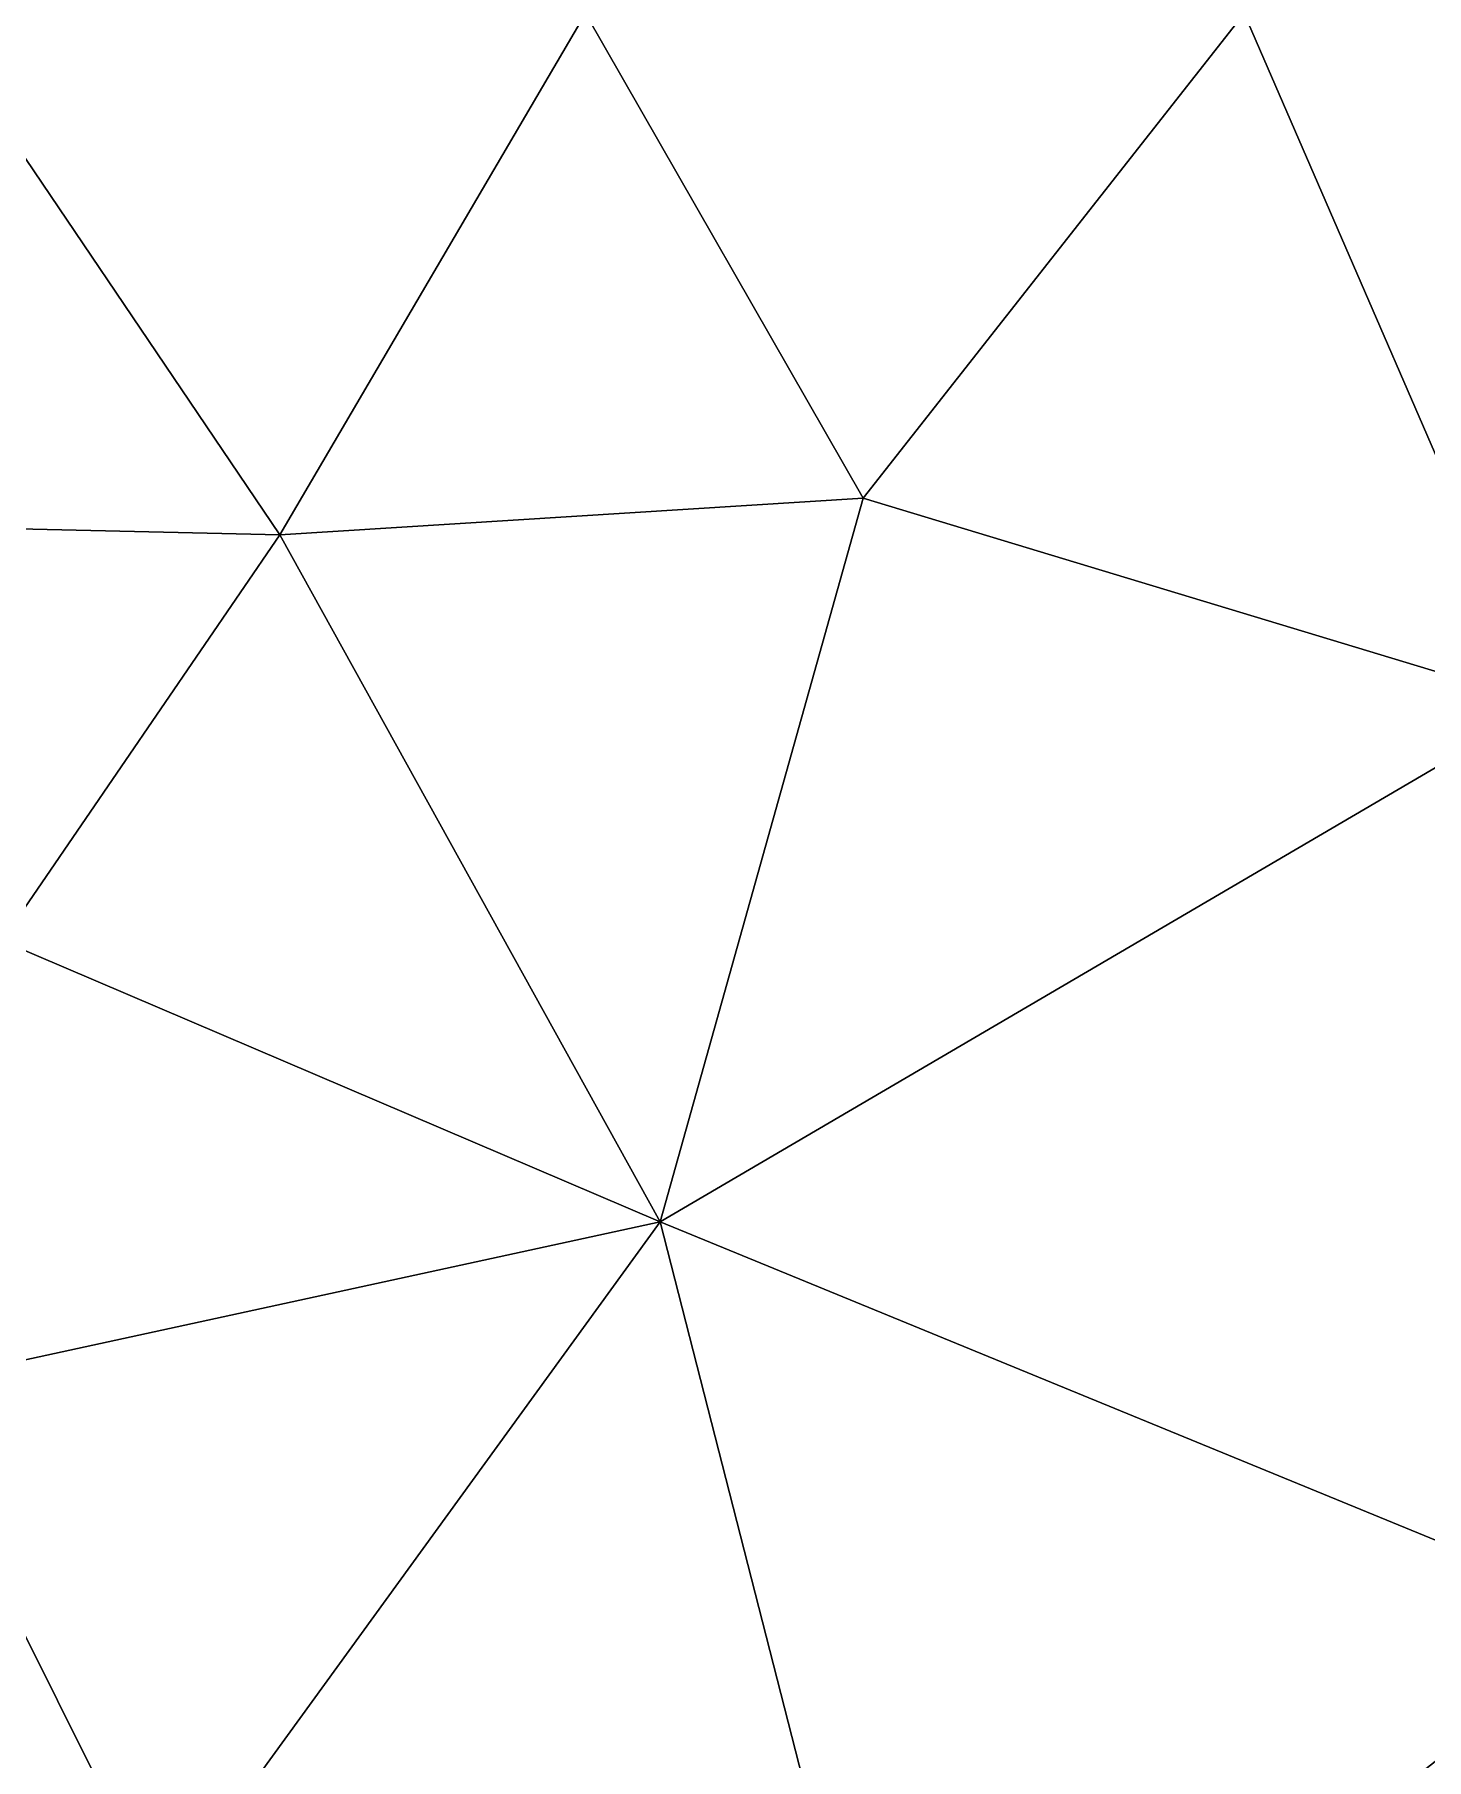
# Model space of a CAD drawing. Header units: metres. Extents: x 0 to 72, y -280 to 0.
# Drawn here: x 21.17 to 36.97, y -49.82 to -30.24 of the extents above; entities that cross this region are included whole.
import ezdxf

# ---------------------------------------------------------------- set-up
doc = ezdxf.new("R2010")
doc.units = ezdxf.units.M

msp = doc.modelspace()

# ---------------------------------------------------------------- linework, layer by layer
at = {"layer": 'layer', "color": 0}
for points in [[(23.9567, -35.9186), (19.9549, -30), (16.6944, -35.752)], [(27.4245, -30), (19.9549, -30), (23.9567, -35.9186)], [(30.5765, -35.5006), (27.4245, -30), (23.9567, -35.9186)], [(34.899, -30), (27.4245, -30), (30.5765, -35.5006)], [(38.2995, -37.8392), (34.899, -30), (30.5765, -35.5006)], [(42.3825, -30), (34.899, -30), (38.2995, -37.8392)], [(30.5765, -35.5006), (23.9567, -35.9186), (28.272, -43.7156)], [(38.2995, -37.8392), (30.5765, -35.5006), (28.272, -43.7156)], [(23.9567, -35.9186), (16.6944, -35.752), (20.805, -40.5258)], [(28.272, -43.7156), (23.9567, -35.9186), (20.805, -40.5258)], [(38.2995, -37.8392), (28.272, -43.7156), (39.1607, -48.1878)], [(28.272, -43.7156), (20.805, -40.5258), (19.6544, -45.5868)], [(28.272, -43.7156), (19.6544, -45.5868), (22.613, -51.5174)], [(31.0497, -54.5829), (28.272, -43.7156), (22.613, -51.5174)], [(39.1607, -48.1878), (28.272, -43.7156), (31.0497, -54.5829)], [(22.613, -51.5174), (19.6544, -45.5868), (15.8497, -50.2506)], [(39.1607, -48.1878), (31.0497, -54.5829), (42.6302, -60.4534)]]:
    msp.add_3dface(points, dxfattribs=at)

doc.saveas('drawing.dxf')
